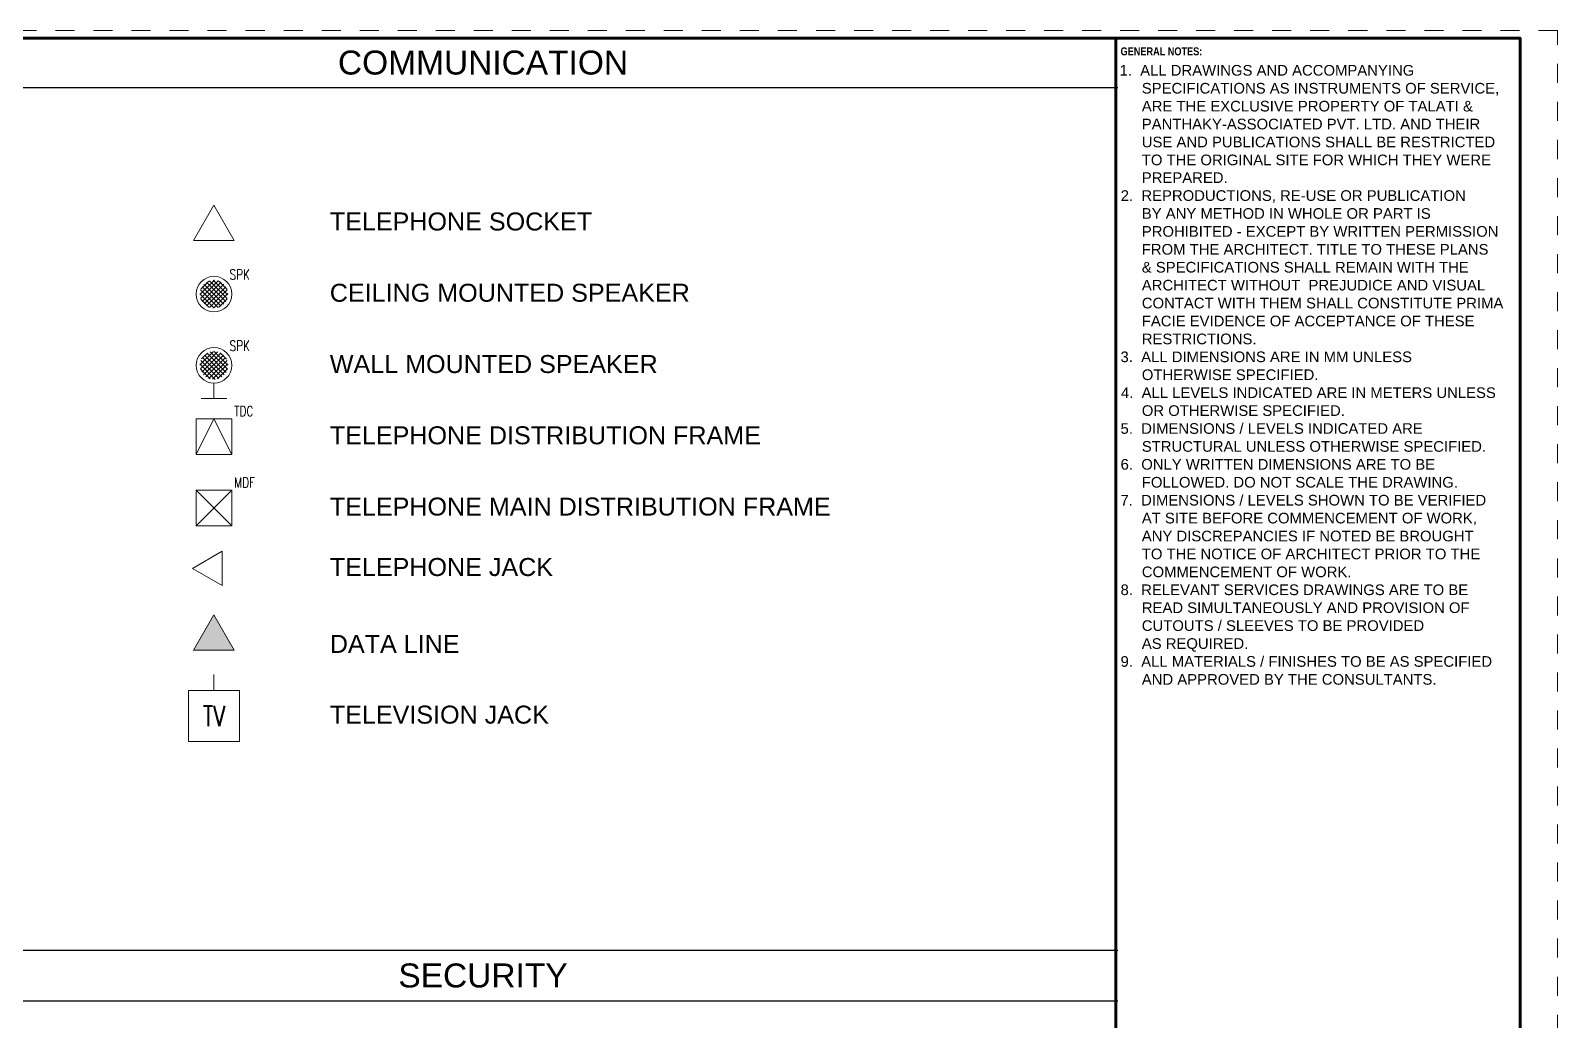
# Paper-space layout 'Symbols A3-3' of a CAD drawing. Header units: inches. Extents: x 0 to 16.1, y 0 to 10.3.
# Drawn here: x 8.03 to 16.06, y 5.07 to 10.28 of the extents above; entities that cross this region are included whole.
import ezdxf
from ezdxf.enums import TextEntityAlignment as Align

# ---------------------------------------------------------------- set-up
doc = ezdxf.new("R2010")
doc.units = ezdxf.units.IN
doc.linetypes.add('DASHDOT', pattern=[1, 0.5, -0.25, 0, -0.25])
for name, color, linetype, lineweight in [('E-COMM', 255, 'Continuous', 5), ('E-COMM-IDEN', 4, 'Continuous', 5), ('G-ANNO-TEXT', 3, 'Continuous', 15), ('G-ANNO-TEXT-BOLD', 1, 'Continuous', 15), ('G-ANNO-TTLB', 7, 'Continuous', 50), ('G-PAPR-MEDM', 6, 'Continuous', 30), ('G-PAPR-THCK', 4, 'Continuous', 100), ('G-PAPR-THIN', 20, 'Continuous', 5)]:
    doc.layers.add(name, color=color, linetype=linetype, lineweight=lineweight)
doc.layers.add('G-ANNO-REFR', color=253, linetype='DASHDOT', lineweight=5, plot=False)
doc.styles.add('Medium text', font='arial.ttf', dxfattribs={"height": 3.2})
doc.styles.add('NOTES', font='arial.ttf', dxfattribs={"height": 2})
doc.styles.add('NOTES_ROMANS', font='romans.shx', dxfattribs={"width": 0.75})
doc.styles.add('Small text', font='arial.ttf', dxfattribs={"height": 2.4})
doc.styles.add('SUB-TITLE', font='swisscb.ttf')
doc.styles.add('SUB-TITLE-2', font='swissc.ttf')
doc.styles.add('TITLE', font='swisscb.ttf')

# ---------------------------------------------------------------- blocks, each defined once
blk = doc.blocks.new('*U174')
at = {"layer": 'G-ANNO-REFR'}
blk.add_lwpolyline([(0, 0), (408, 0), (408, 261), (0, 261)], close=True, dxfattribs=at)
at = {"layer": 'G-PAPR-THCK'}
blk.add_lwpolyline([(10, 260), (403, 260), (403, 1), (10, 1)], close=True, dxfattribs=at)
blk.add_lwpolyline([(349, 1), (349, 260)], dxfattribs=at)
at = {"layer": 'G-PAPR-THIN'}
blk.add_lwpolyline([(349, 260), (403, 260), (403, 1), (349, 1)], close=True, dxfattribs=at)
at = {"layer": 'G-ANNO-TEXT'}
for tag, p, height, style in [('GENERAL_NOTES_001', (349.49, 254.98), 1.42, 'NOTES'), ('GENERAL_NOTES_002', (349.71, 252.58), 1.42, 'NOTES'), ('GENERAL_NOTES_003', (349.71, 250.19), 1.42, 'NOTES'), ('GENERAL_NOTES_004', (349.71, 247.8), 1.42, 'NOTES'), ('GENERAL_NOTES_005', (349.71, 245.4), 1.42, 'NOTES'), ('GENERAL_NOTES_006', (349.71, 243.01), 1.42, 'NOTES'), ('GENERAL_NOTES_007', (349.71, 240.64), 1.42, 'NOTES'), ('GENERAL_NOTES_008', (349.65, 238.25), 1.42, 'NOTES'), ('GENERAL_NOTES_009', (349.71, 235.85), 1.42, 'NOTES'), ('GENERAL_NOTES_010', (349.71, 233.46), 1.42, 'NOTES'), ('GENERAL_NOTES_011', (349.71, 231.07), 1.42, 'NOTES'), ('GENERAL_NOTES_012', (349.71, 228.67), 1.42, 'NOTES'), ('GENERAL_NOTES_013', (349.71, 226.28), 1.42, 'NOTES'), ('GENERAL_NOTES_014', (349.71, 223.89), 1.42, 'NOTES'), ('GENERAL_NOTES_015', (349.71, 221.49), 1.42, 'NOTES'), ('GENERAL_NOTES_016', (349.71, 219.1), 1.42, 'NOTES'), ('GENERAL_NOTES_017', (349.63, 216.7), 1.42, 'NOTES'), ('GENERAL_NOTES_018', (349.71, 214.31), 1.42, 'NOTES'), ('GENERAL_NOTES_019', (349.69, 211.92), 1.42, 'NOTES'), ('GENERAL_NOTES_020', (349.71, 209.52), 1.42, 'NOTES'), ('GENERAL_NOTES_021', (349.63, 207.13), 1.42, 'NOTES'), ('GENERAL_NOTES_022', (349.71, 204.74), 1.42, 'NOTES'), ('GENERAL_NOTES_023', (349.64, 202.34), 1.42, 'NOTES'), ('GENERAL_NOTES_024', (349.71, 199.95), 1.42, 'NOTES'), ('GENERAL_NOTES_025', (349.62, 197.56), 1.42, 'NOTES'), ('GENERAL_NOTES_026', (349.71, 195.16), 1.42, 'NOTES'), ('GENERAL_NOTES_027', (349.71, 192.77), 1.42, 'NOTES'), ('GENERAL_NOTES_028', (349.71, 190.38), 1.42, 'NOTES'), ('GENERAL_NOTES_029', (349.71, 187.98), 1.42, 'NOTES'), ('GENERAL_NOTES_030', (349.63, 185.59), 1.42, 'NOTES'), ('GENERAL_NOTES_031', (349.71, 183.19), 1.42, 'NOTES'), ('GENERAL_NOTES_032', (349.71, 180.8), 1.42, 'NOTES'), ('GENERAL_NOTES_033', (349.71, 178.41), 1.42, 'NOTES'), ('GENERAL_NOTES_034', (349.63, 176.01), 1.42, 'NOTES'), ('GENERAL_NOTES_035', (349.71, 173.62), 1.42, 'NOTES'), ('CLIENTNAME', (349.64, 78.78), 2.13, 'SUB-TITLE-2'), ('CLIENTADDRESS1', (349.64, 75.88), 1.42, 'SUB-TITLE-2'), ('CLIENTADDRESS2', (349.64, 73.48), 1.42, 'SUB-TITLE-2'), ('CLIENTPHONE', (349.64, 71.11), 1.42, 'SUB-TITLE-2'), ('DRAWING_NO', (362.5, 41.09), 2.84, 'SUB-TITLE-2')]:
    blk.add_attdef(tag, p, '', height=height, dxfattribs=dict(at, style=style))
at = {"layer": 'G-ANNO-TEXT', "style": 'SUB-TITLE-2'}
for tag, p in [('REV_NO4', (351.25, 107.5)), ('REV_DATE4', (357.51, 107.5)), ('DRAWN_BY4', (365.62, 107.5)), ('CHECKED_BY4', (374.69, 107.5)), ('REV_NO3', (351.25, 104.66)), ('REV_DATE3', (357.51, 104.66)), ('DRAWN_BY3', (365.62, 104.66)), ('CHECKED_BY3', (374.69, 104.66)), ('REV_NO2', (351.25, 101.81)), ('REV_DATE2', (357.51, 101.81)), ('DRAWN_BY2', (365.62, 101.81)), ('CHECKED_BY2', (374.69, 101.81)), ('REV_NO1', (351.25, 98.97)), ('REV_DATE1', (357.51, 98.97)), ('DRAWN_BY1', (365.62, 98.97)), ('CHECKED_BY1', (374.69, 98.97)), ('REV_NO0', (351.25, 96.13)), ('REV_DATE0', (357.51, 96.13)), ('DRAWN_BY0', (365.62, 96.13)), ('CHECKED_BY0', (374.69, 96.13))]:
    blk.add_attdef(tag, text='', height=1.14, dxfattribs=at).set_placement(p, align=Align.MIDDLE)
for tag, p in [('REV_DESCRIPTION4', (380.36, 107.5)), ('REV_DESCRIPTION3', (380.36, 104.66)), ('REV_DESCRIPTION2', (380.36, 101.81)), ('REV_DESCRIPTION1', (380.36, 98.97)), ('REV_DESCRIPTION0', (380.36, 96.13))]:
    blk.add_attdef(tag, text='', height=1.14, dxfattribs=at).set_placement(p, align=Align.MIDDLE_LEFT)
for tag, p in [('PROJECT_NAME1', (362.5, 69.02)), ('PROJECT_NAME2', (362.5, 66.18)), ('PROJECT_CODE', (362.5, 62.82)), ('RELEASE', (362.5, 59.67)), ('STAGE', (362.5, 56.47)), ('DRAWING_TITLE', (362.5, 53.27))]:
    blk.add_attdef(tag, text='', height=1.71, dxfattribs=at).set_placement(p, align=Align.TOP_LEFT)
at = {"layer": 'G-ANNO-TEXT'}
for tag, height, style, p in [('CURRENT_REV', 2.84, 'TITLE', (396.61, 41.09)), ('DRAWN_BY', 1.71, 'SUB-TITLE-2', (355.39, 34.75)), ('CHECKED_BY', 1.71, 'SUB-TITLE-2', (368.89, 34.75)), ('SCALE', 1.71, 'SUB-TITLE-2', (383.11, 34.75)), ('ISSUE_DATE', 1.71, 'SUB-TITLE-2', (396.61, 34.75))]:
    blk.add_attdef(tag, text='', height=height, dxfattribs=dict(at, style=style)).set_placement(p, align=Align.CENTER)
at = {"layer": 'G-ANNO-TEXT', "style": 'SUB-TITLE'}
blk.add_attdef('FILE_NAME', text='', height=1.14, rotation=90, dxfattribs=at).set_placement((403.71, 8.76), align=Align.TOP_LEFT)
at = {"layer": 'G-PAPR-MEDM', "style": 'TITLE'}
blk.add_text('GENERAL NOTES:', height=1.0658, dxfattribs=at).set_placement((349.63, 257.69))
blk = doc.blocks.new('TELEPHONE JACK')
for p, q in [((5.85, 3.38), (0, 0)), ((5.85, -3.38), (5.85, 3.38)), ((0, 0), (5.85, -3.38))]:
    blk.add_line(p, q)
blk = doc.blocks.new('TELEVISION JACK')
blk.add_line((0, 10), (0, 13.17))
blk.add_lwpolyline([(-5, 0), (-5, 10), (5, 10), (5, 0)], close=True)
at = {"style": 'NOTES_ROMANS', "width": 0.75}
blk.add_text('TV', height=4, dxfattribs=at).set_placement((0, 5), align=Align.MIDDLE_CENTER)
blk = doc.blocks.new('Data Line')
h = blk.add_hatch(color=256)
h.dxf.hatch_style = 1
h.paths.add_polyline_path([(0, 6.93), (-4, 0), (4, 0)])
blk.add_lwpolyline([(0, 6.93), (-4, 0), (4, 0)], close=True)
blk = doc.blocks.new('TELEPHONE SOCKET')
blk.add_lwpolyline([(0, 3.46), (-4, -3.46), (4, -3.46)], close=True)
blk = doc.blocks.new('CEILING MOUNTED SPEAKER')
h = blk.add_hatch()
h.set_pattern_fill('ANSI37', color=256, scale=5)
h.set_pattern_definition([(45, (-504.1049, -276.5), (-0.44194174, 0.44194174), []), (135, (-504.1049, -276.5), (-0.44194174, -0.44194174), [])])
edge = h.paths.add_edge_path()
edge.add_arc((0, 0), 2.75, 0, 360)
blk.add_circle((0, 0), 3.5)
at = {"layer": 'E-COMM-IDEN', "style": 'NOTES_ROMANS', "width": 0.75}
blk.add_text('SPK', height=2, dxfattribs=at).set_placement((3.08, 2.86))
blk = doc.blocks.new('WALL MOUNTED SPEAKER')
h = blk.add_hatch()
h.set_pattern_fill('ANSI37', color=256, scale=5)
h.set_pattern_definition([(45, (-504.1049, -270), (-0.44194174, 0.44194174), []), (135, (-504.1049, -270), (-0.44194174, -0.44194174), [])])
edge = h.paths.add_edge_path()
edge.add_arc((0, 6.5), 2.75, 0, 360)
for points in [[(-2.5, 0), (2.5, 0)], [(0, 3), (0, 0)]]:
    blk.add_lwpolyline(points)
blk.add_circle((0, 6.5), 3.5)
at = {"layer": 'E-COMM-IDEN', "style": 'NOTES_ROMANS', "width": 0.75}
blk.add_text('SPK', height=2, dxfattribs=at).set_placement((3.08, 9.36))
blk = doc.blocks.new('TELEPHONE DISTRIBUTION FRAME')
blk.add_lwpolyline([(-3.5, -3.5), (3.5, -3.5), (3.5, 3.5), (-3.5, 3.5)], close=True)
blk.add_lwpolyline([(-3.5, -3.5), (0, 3.5), (3.5, -3.5)])
at = {"layer": 'E-COMM-IDEN', "style": 'NOTES_ROMANS', "width": 0.75}
blk.add_text('TDC', height=2, dxfattribs=at).set_placement((4, 4))
blk = doc.blocks.new('TELEPHONE MAIN DISTRIBUTION FRAME')
for p, q in [((-3.5, 3.5), (3.5, -3.5)), ((3.5, 3.5), (-3.5, -3.5))]:
    blk.add_line(p, q)
blk.add_lwpolyline([(-3.5, -3.5), (3.5, -3.5), (3.5, 3.5), (-3.5, 3.5)], close=True)
at = {"layer": 'E-COMM-IDEN', "style": 'NOTES_ROMANS', "width": 0.75}
blk.add_text('MDF', height=2, dxfattribs=at).set_placement((4, 4))

psp = doc.layouts.new('Symbols A3-3')

# ---------------------------------------------------------------- linework, layer by layer
at = {"layer": 'G-PAPR-MEDM'}
for p, q in [((0.394, 9.9763), (13.7506, 9.9763)), ((7.0723, 5.4402), (13.7506, 5.4402)), ((7.0723, 5.1725), (13.7506, 5.1725))]:
    psp.add_line(p, q, dxfattribs=at)

# ---------------------------------------------------------------- block references
at = {"layer": 'E-COMM', "xscale": 0.0267705442648153, "yscale": 0.0267705442648153, "zscale": 0.0267705442648153}
for name, p in [('TELEPHONE SOCKET', (8.9963, 9.2643)), ('CEILING MOUNTED SPEAKER', (8.9963, 8.8895)), ('WALL MOUNTED SPEAKER', (8.9963, 8.3407)), ('TELEPHONE DISTRIBUTION FRAME', (8.9963, 8.1399)), ('TELEPHONE MAIN DISTRIBUTION FRAME', (8.9963, 7.7652)), ('TELEPHONE JACK', (8.8828, 7.4473)), ('Data Line', (8.9963, 7.0172)), ('TELEVISION JACK', (8.9963, 6.5371))]:
    psp.add_blockref(name, p, dxfattribs=at)
at = {"layer": 'G-ANNO-TTLB'}
ref = psp.add_blockref('*U174', (0, 0), dxfattribs=dict(at, xscale=0.03937007874015748, yscale=0.03937007874015748, zscale=0.03937007874015748))
ref.add_attrib('GENERAL_NOTES_001', '1.  ALL DRAWINGS AND ACCOMPANYING', (13.7596, 10.0385), dxfattribs={"layer": 'G-ANNO-TEXT', "height": 0.055947, "style": 'NOTES'})
ref.add_attrib('GENERAL_NOTES_002', '     SPECIFICATIONS AS INSTRUMENTS OF SERVICE,', (13.7681, 9.9442), dxfattribs={"layer": 'G-ANNO-TEXT', "height": 0.055947, "style": 'NOTES'})
ref.add_attrib('GENERAL_NOTES_003', '     ARE THE EXCLUSIVE PROPERTY OF TALATI &', (13.7681, 9.85), dxfattribs={"layer": 'G-ANNO-TEXT', "height": 0.055947, "style": 'NOTES'})
ref.add_attrib('GENERAL_NOTES_004', '     PANTHAKY-ASSOCIATED PVT. LTD. AND THEIR', (13.7681, 9.7558), dxfattribs={"layer": 'G-ANNO-TEXT', "height": 0.055947, "style": 'NOTES'})
ref.add_attrib('GENERAL_NOTES_005', '     USE AND PUBLICATIONS SHALL BE RESTRICTED', (13.7681, 9.6615), dxfattribs={"layer": 'G-ANNO-TEXT', "height": 0.055947, "style": 'NOTES'})
ref.add_attrib('GENERAL_NOTES_006', '     TO THE ORIGINAL SITE FOR WHICH THEY WERE', (13.7681, 9.5673), dxfattribs={"layer": 'G-ANNO-TEXT', "height": 0.055947, "style": 'NOTES'})
ref.add_attrib('GENERAL_NOTES_007', '     PREPARED.', (13.7681, 9.474), dxfattribs={"layer": 'G-ANNO-TEXT', "height": 0.055947, "style": 'NOTES'})
ref.add_attrib('GENERAL_NOTES_008', '2.  REPRODUCTIONS, RE-USE OR PUBLICATION', (13.7658, 9.3798), dxfattribs={"layer": 'G-ANNO-TEXT', "height": 0.055947, "style": 'NOTES'})
ref.add_attrib('GENERAL_NOTES_009', '     BY ANY METHOD IN WHOLE OR PART IS', (13.7681, 9.2856), dxfattribs={"layer": 'G-ANNO-TEXT', "height": 0.055947, "style": 'NOTES'})
ref.add_attrib('GENERAL_NOTES_010', '     PROHIBITED - EXCEPT BY WRITTEN PERMISSION', (13.7681, 9.1913), dxfattribs={"layer": 'G-ANNO-TEXT', "height": 0.055947, "style": 'NOTES'})
ref.add_attrib('GENERAL_NOTES_011', '     FROM THE ARCHITECT. TITLE TO THESE PLANS', (13.7681, 9.0971), dxfattribs={"layer": 'G-ANNO-TEXT', "height": 0.055947, "style": 'NOTES'})
ref.add_attrib('GENERAL_NOTES_012', '     & SPECIFICATIONS SHALL REMAIN WITH THE', (13.7681, 9.0029), dxfattribs={"layer": 'G-ANNO-TEXT', "height": 0.055947, "style": 'NOTES'})
ref.add_attrib('GENERAL_NOTES_013', '     ARCHITECT WITHOUT  PREJUDICE AND VISUAL', (13.7681, 8.9086), dxfattribs={"layer": 'G-ANNO-TEXT', "height": 0.055947, "style": 'NOTES'})
ref.add_attrib('GENERAL_NOTES_014', '     CONTACT WITH THEM SHALL CONSTITUTE PRIMA', (13.7681, 8.8144), dxfattribs={"layer": 'G-ANNO-TEXT', "height": 0.055947, "style": 'NOTES'})
ref.add_attrib('GENERAL_NOTES_015', '     FACIE EVIDENCE OF ACCEPTANCE OF THESE', (13.7681, 8.7201), dxfattribs={"layer": 'G-ANNO-TEXT', "height": 0.055947, "style": 'NOTES'})
ref.add_attrib('GENERAL_NOTES_016', '     RESTRICTIONS.', (13.7681, 8.6259), dxfattribs={"layer": 'G-ANNO-TEXT', "height": 0.055947, "style": 'NOTES'})
ref.add_attrib('GENERAL_NOTES_017', '3.  ALL DIMENSIONS ARE IN MM UNLESS', (13.7648, 8.5317), dxfattribs={"layer": 'G-ANNO-TEXT', "height": 0.055947, "style": 'NOTES'})
ref.add_attrib('GENERAL_NOTES_018', '     OTHERWISE SPECIFIED.', (13.7681, 8.4374), dxfattribs={"layer": 'G-ANNO-TEXT', "height": 0.055947, "style": 'NOTES'})
ref.add_attrib('GENERAL_NOTES_019', '4.  ALL LEVELS INDICATED ARE IN METERS UNLESS', (13.7671, 8.3432), dxfattribs={"layer": 'G-ANNO-TEXT', "height": 0.055947, "style": 'NOTES'})
ref.add_attrib('GENERAL_NOTES_020', '     OR OTHERWISE SPECIFIED.', (13.7681, 8.249), dxfattribs={"layer": 'G-ANNO-TEXT', "height": 0.055947, "style": 'NOTES'})
ref.add_attrib('GENERAL_NOTES_021', '5.  DIMENSIONS / LEVELS INDICATED ARE', (13.7649, 8.1548), dxfattribs={"layer": 'G-ANNO-TEXT', "height": 0.055947, "style": 'NOTES'})
ref.add_attrib('GENERAL_NOTES_022', '     STRUCTURAL UNLESS OTHERWISE SPECIFIED.', (13.7681, 8.0605), dxfattribs={"layer": 'G-ANNO-TEXT', "height": 0.055947, "style": 'NOTES'})
ref.add_attrib('GENERAL_NOTES_023', '6.  ONLY WRITTEN DIMENSIONS ARE TO BE', (13.7652, 7.9663), dxfattribs={"layer": 'G-ANNO-TEXT', "height": 0.055947, "style": 'NOTES'})
ref.add_attrib('GENERAL_NOTES_024', '     FOLLOWED. DO NOT SCALE THE DRAWING.', (13.7681, 7.8721), dxfattribs={"layer": 'G-ANNO-TEXT', "height": 0.055947, "style": 'NOTES'})
ref.add_attrib('GENERAL_NOTES_025', '7.  DIMENSIONS / LEVELS SHOWN TO BE VERIFIED', (13.7644, 7.7778), dxfattribs={"layer": 'G-ANNO-TEXT', "height": 0.055947, "style": 'NOTES'})
ref.add_attrib('GENERAL_NOTES_026', '     AT SITE BEFORE COMMENCEMENT OF WORK,', (13.7681, 7.6836), dxfattribs={"layer": 'G-ANNO-TEXT', "height": 0.055947, "style": 'NOTES'})
ref.add_attrib('GENERAL_NOTES_027', '     ANY DISCREPANCIES IF NOTED BE BROUGHT', (13.7681, 7.5893), dxfattribs={"layer": 'G-ANNO-TEXT', "height": 0.055947, "style": 'NOTES'})
ref.add_attrib('GENERAL_NOTES_028', '     TO THE NOTICE OF ARCHITECT PRIOR TO THE', (13.7681, 7.4951), dxfattribs={"layer": 'G-ANNO-TEXT', "height": 0.055947, "style": 'NOTES'})
ref.add_attrib('GENERAL_NOTES_029', '     COMMENCEMENT OF WORK.', (13.7681, 7.4009), dxfattribs={"layer": 'G-ANNO-TEXT', "height": 0.055947, "style": 'NOTES'})
ref.add_attrib('GENERAL_NOTES_030', '8.  RELEVANT SERVICES DRAWINGS ARE TO BE', (13.765, 7.3066), dxfattribs={"layer": 'G-ANNO-TEXT', "height": 0.055947, "style": 'NOTES'})
ref.add_attrib('GENERAL_NOTES_031', '     READ SIMULTANEOUSLY AND PROVISION OF', (13.7681, 7.2124), dxfattribs={"layer": 'G-ANNO-TEXT', "height": 0.055947, "style": 'NOTES'})
ref.add_attrib('GENERAL_NOTES_032', '     CUTOUTS / SLEEVES TO BE PROVIDED', (13.7681, 7.1182), dxfattribs={"layer": 'G-ANNO-TEXT', "height": 0.055947, "style": 'NOTES'})
ref.add_attrib('GENERAL_NOTES_033', '     AS REQUIRED.', (13.7681, 7.0239), dxfattribs={"layer": 'G-ANNO-TEXT', "height": 0.055947, "style": 'NOTES'})
ref.add_attrib('GENERAL_NOTES_034', '9.  ALL MATERIALS / FINISHES TO BE AS SPECIFIED', (13.7649, 6.9297), dxfattribs={"layer": 'G-ANNO-TEXT', "height": 0.055947, "style": 'NOTES'})
ref.add_attrib('GENERAL_NOTES_035', '     AND APPROVED BY THE CONSULTANTS.', (13.7681, 6.8354), dxfattribs={"layer": 'G-ANNO-TEXT', "height": 0.055947, "style": 'NOTES'})

# ---------------------------------------------------------------- texts
at = {"layer": 'G-ANNO-TEXT', "style": 'Small text'}
for s, p in [('TELEPHONE SOCKET', (9.6056, 9.2242)), ('CEILING MOUNTED SPEAKER', (9.6056, 8.8494)), ('WALL MOUNTED SPEAKER', (9.6056, 8.4746)), ('TELEPHONE DISTRIBUTION FRAME', (9.6056, 8.0998)), ('TELEPHONE MAIN DISTRIBUTION FRAME', (9.6056, 7.725)), ('TELEPHONE JACK', (9.6056, 7.4071)), ('DATA LINE', (9.6056, 7.0028)), ('TELEVISION JACK', (9.6056, 6.6308))]:
    psp.add_text(s, height=0.09456, dxfattribs=at).set_placement(p)
at = {"layer": 'G-ANNO-TEXT-BOLD', "style": 'Medium text'}
for s, p in [('COMMUNICATION', (10.4115, 10.1073)), ('SECURITY', (10.4115, 5.3064))]:
    psp.add_text(s, height=0.12608, dxfattribs=at).set_placement(p, align=Align.MIDDLE_CENTER)

doc.saveas('drawing.dxf')
